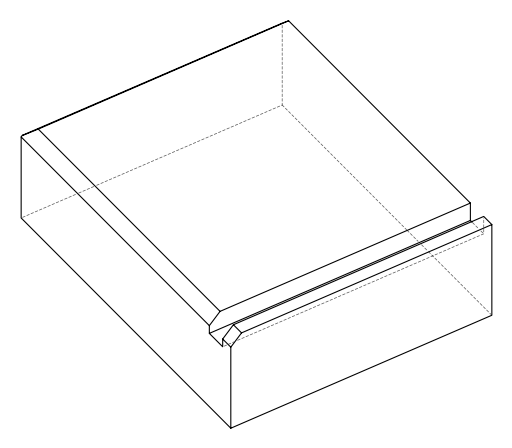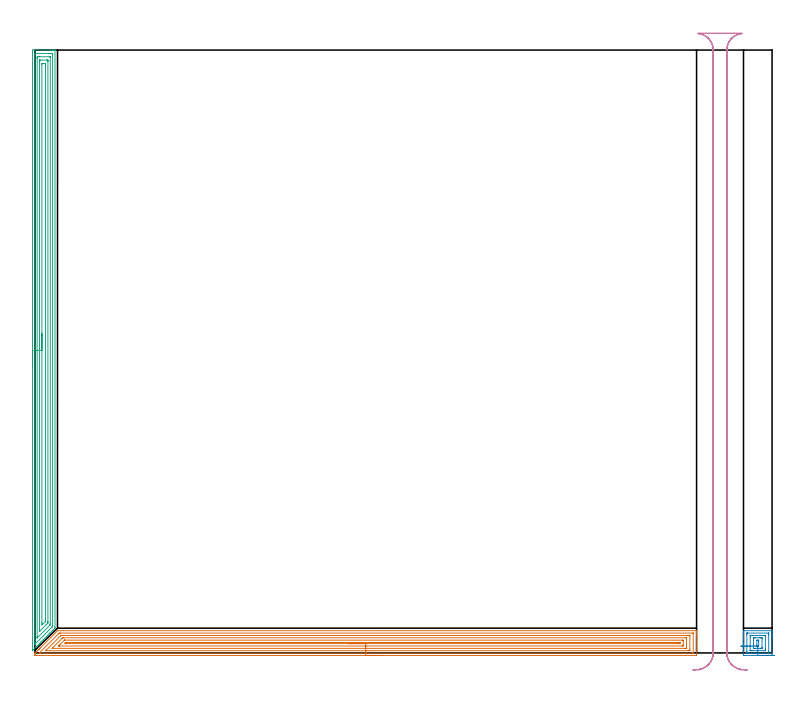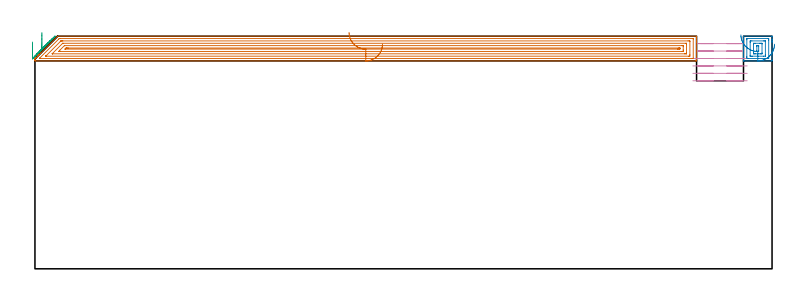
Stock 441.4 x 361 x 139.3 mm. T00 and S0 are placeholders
(PLAN: 4 operations, 1 tool changes, 44.2 min)
(1 AREA_MILL | FG_CHAMFER_SURFACE | UGT0205_001 | 18.93 min | 44178 mm3)
(2 AREA_MILL_1 | FG_CHAMFER_SURFACE_1 | UGT0205_001 | 1.04 min | 2653 mm3)
(3 AREA_MILL_2 | FG_CHAMFER_SURFACE_2 | UGT0205_001 | 14.41 min | 31934 mm3)
(4 MILL_RECTANGULAR_SLOT | SLOT_RECTANGULAR | UGT0201_136 | Follow Part, ap 5, ae 75% | 9.83 min | 269297 mm3)
(TOOL UGT0205_001 | Chamfer Mill 20 x 3 x 45 deg. | D20 FL50 Z2)
(TOOL UGT0201_136 | Carbide End Mill 20.0 | D20 FL30 Z4)
(OP 1 AREA_MILL)
G17 G21 G94 G90
T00 M6
G54
G17 G0 G90 X208.1 Y-1.5 S1061 M3
G43 Z149.3 H0
Z134.5
G94 G1 X208.062 Z133.628 F250.
X207.948 Z132.764
X207.759 Z131.912
X207.497 Z131.08
X207.163 Z130.274
X206.76 Z129.5
X206.292 Z128.764
X205.76 Z128.072
X205.171 Z127.429
X204.528 Z126.84
X203.836 Z126.308
X203.1 Z125.84
X202.326 Z125.437
X201.52 Z125.103
X200.688 Z124.841
X199.836 Z124.652
X198.972 Z124.538
X198.1 Z124.5
X0.174
X0.048 Y-1.496 Z124.504
X0.01 Y-1.493 Z124.506
X0. Y-1.307 Z124.693
Y-0.535 Z125.465
X0.003 Y-0.237 Z125.762
X0.005 Y-0.207 Z125.792
X0.025 Y-0.174 Z125.825
X0.188 Y-0.011 Z125.988
X0.253 Y0.055 Z126.051
X0.323 Y0.124 Z126.123
X0.475 Y0.276 Z126.275
X0.546 Y0.347 Z126.343
X0.621 Y0.421 Z126.421
X0.762 Y0.562 Z126.562
X0.838 Y0.639 Z126.636
X1.448 Y1.248 Z127.247
X1.515 Y1.315 Z127.314
X1.714 Y1.516 Z127.512
X2.277 Y2.077 Z128.077
X2.408 Y2.209 Z128.207
X2.591 Y2.393 Z128.389
X3.108 Y2.908 Z128.907
X3.468 Y3.27 Z129.266
X13.501 Y13.3 Z139.299
X396.026 Z139.3
X396.19 Y13.298 Z139.289
X396.198 Y13.151 Z139.144
X396.2 Y12.999 Z138.998
Y12.722 Z138.721
Y12.037 Z138.032
Y10.819 Z136.815
Y10.284 Z136.278
Y9.674 Z135.67
Y-0.847 Z125.151
X396.197 Y-1.114 Z124.883
X396.19 Y-1.493 Z124.505
X395.969 Y-1.497 Z124.502
X395.579 Y-1.5 Z124.5
X198.1
Y-0.086 Z125.914
X3.302
X3.146 Y-0.085 Z125.915
X2.712 Y-0.079 Z125.921
X2.591 Y-0.07 Z125.93
X2.668 Y0.014 Z126.014
X2.766 Y0.115 Z126.115
X2.853 Y0.203 Z126.203
X14.025 Y11.374 Z137.374
X14.365 Y11.703 Z137.703
X14.554 Y11.879 Z137.879
X14.918 Y11.884 Z137.884
X15.073 Y11.885 Z137.885
X393.947
X394.147 Y11.881 Z137.881
X394.189 Y11.879 Z137.879
X394.195 Y11.851 Z137.851
X394.198 Y11.818 Z137.818
X394.2 Y11.637 Z137.637
X394.199 Y0.105 Z126.105
X394.195 Y-0.001 Z125.999
X394.19 Y-0.068 Z125.932
X394.159 Y-0.079 Z125.921
X393.792 Y-0.084 Z125.916
X393.637 Y-0.085 Z125.915
X198.1 Y-0.086 Z125.914
Y1.328 Z127.328
X6.685 Y1.329 Z127.329
X6.557 Y1.331 Z127.331
X6.457 Y1.335 Z127.335
X6.448 Y1.336 Z127.336
X6.458 Y1.352 Z127.352
X6.49 Y1.388 Z127.388
X6.616 Y1.516 Z127.516
X6.744 Y1.645 Z127.645
X15.153 Y10.054 Z136.054
X15.385 Y10.284 Z136.284
X15.529 Y10.422 Z136.422
X15.57 Y10.459 Z136.459
X15.627 Y10.465 Z136.465
X15.812 Y10.468 Z136.468
X16.514 Y10.471 Z136.471
X16.705 Y10.472 Z136.472
X391.111 Y10.471 Z136.471
X391.814 Y10.47 Z136.47
X392.005 Y10.468 Z136.468
X392.186 Y10.465 Z136.465
X392.193 Y10.284 Z136.284
X392.199 Y10.094 Z136.094
Y2.202 Z128.202
X392.192 Y1.516 Z127.516
X392.189 Y1.335 Z127.335
X392.005 Y1.333 Z127.333
X391.302 Y1.329 Z127.329
X198.1 Y1.328 Z127.328
Y2.743 Z128.743
X10.616
X10.45 Y2.745 Z128.745
X10.366 Y2.747 Z128.747
X10.322 Y2.749 Z128.749
X10.346 Y2.785 Z128.785
X10.375 Y2.823 Z128.823
X10.398 Y2.848 Z128.848
X10.45 Y2.902 Z128.902
X16.39 Y8.84 Z134.84
X16.496 Y8.944 Z134.944
X16.584 Y9.026 Z135.026
X16.61 Y9.05 Z135.05
X16.639 Y9.052 Z135.052
X16.705 Y9.054 Z135.054
X17.062 Y9.057 Z135.057
X389.681
X390.057 Y9.055 Z135.055
X390.123 Y9.054 Z135.054
X390.187 Y9.051 Z135.051
X390.2 Y8.53 Z134.53
Y3.27 Z129.27
X390.19 Y2.84 Z128.84
X390.174 Y2.749 Z128.749
X390.04 Y2.747 Z128.747
X389.859 Y2.744 Z128.744
X389.324 Y2.743 Z128.743
X388.967
X198.1
Y4.157 Z130.157
X14.918
X14.484 Y4.159 Z130.159
X14.273 Y4.162 Z130.162
X14.182 Y4.163 Z130.163
X14.201 Y4.191 Z130.191
X14.918 Y4.92 Z130.92
X17.599 Y7.599 Z133.599
X17.629 Y7.624 Z133.624
X17.644 Y7.634 Z133.634
X17.666 Y7.638 Z133.638
X17.72 Y7.641 Z133.641
X17.83 Y7.642 Z133.642
X387.537 Y7.643 Z133.643
X387.98 Y7.639 Z133.639
X388.187 Y7.636 Z133.636
X388.19 Y7.517 Z133.517
X388.199 Y7.004 Z133.004
Y5.023 Z131.023
X388.196 Y4.377 Z130.377
X388.189 Y4.164 Z130.164
X387.978 Y4.161 Z130.161
X387.526 Y4.157 Z130.157
X198.1
Y5.571 Z131.571
X18.157 Y5.572 Z131.572
X18.062 Y5.573 Z131.573
X18.035 Y5.575 Z131.575
X18.057 Y5.602 Z131.602
X18.142 Y5.692 Z131.692
X18.419 Y5.972 Z131.972
X18.492 Y6.044 Z132.044
X18.647 Y6.19 Z132.19
X18.675 Y6.216 Z132.216
X18.704 Y6.222 Z132.222
X18.772 Y6.224 Z132.224
X19.052 Y6.228 Z132.228
X19.386 Y6.229 Z132.229
X19.944
X385.415
X385.75 Y6.228 Z132.228
X386.085 Y6.224 Z132.224
X386.178 Y6.222 Z132.222
X386.191 Y6.218 Z132.218
X386.194 Y6.202 Z132.202
X386.197 Y6.165 Z132.165
X386.199 Y6.047 Z132.047
X386.197 Y5.9 Z131.9
X386.191 Y5.679 Z131.679
X386.187 Y5.578 Z131.578
X386.081 Y5.575 Z131.575
X385.75 Y5.573 Z131.573
X385.191 Y5.571 Z131.571
X384.856
X198.1
X197.228 Z131.609
X196.364 Z131.723
X195.512 Z131.912
X194.68 Z132.174
X193.874 Z132.508
X193.1 Z132.911
X192.364 Z133.38
X191.672 Z133.911
X191.029 Z134.5
X190.44 Z135.143
X189.908 Z135.835
X189.44 Z136.571
X189.037 Z137.345
X188.703 Z138.151
X188.441 Z138.983
X188.252 Z139.835
X188.138 Z140.7
X188.1 Z141.571
G0 Z149.3
M5
M2
(OP 2 AREA_MILL_1)
G17 G21 G94 G90
T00 M6
G54
G17 G0 G90 X442.85 Y-1.5 S1061 M3
G43 Z149.3 H0
Z134.5
G94 G1 X442.812 Z133.628 F250.
X442.698 Z132.763
X442.509 Z131.912
X442.247 Z131.08
X441.913 Z130.274
X441.51 Z129.5
X441.042 Z128.764
X440.51 Z128.072
X439.921 Z127.429
X439.278 Z126.839
X438.586 Z126.308
X437.85 Z125.84
X437.076 Z125.437
X436.27 Z125.103
X435.438 Z124.841
X434.586 Z124.652
X433.722 Z124.538
X432.85 Z124.5
X424.852
X424.348 Y-1.494 Z124.503
X424.31 Y-1.491 Z124.505
X424.3 Y-1.446 Z124.55
Y9.407 Z135.401
Y10.071 Z136.069
Y10.284 Z136.281
Y10.948 Z136.945
Y11.161 Z137.157
Y11.586 Z137.585
Y13.113 Z139.112
X424.303 Y13.209 Z139.202
X424.31 Y13.297 Z139.289
X424.408 Y13.3 Z139.3
X441.292
X441.39 Y13.297 Z139.289
X441.397 Y13.209 Z139.202
X441.4 Y13.113 Z139.111
Y11.586 Z137.585
Y11.161 Z137.157
Y10.948 Z136.945
Y10.284 Z136.281
Y10.071 Z136.069
Y9.407 Z135.401
Y-1.114 Z124.882
X441.396 Y-1.45 Z124.546
X441.39 Y-1.492 Z124.505
X441.347 Y-1.498 Z124.498
X440.848 Y-1.5 Z124.5
X432.85
Y-0.086 Z125.914
X427.364
X426.629 Y-0.084 Z125.916
X426.473 Y-0.083 Z125.917
X426.323 Y-0.079 Z125.921
X426.31 Y-0.031 Z125.969
X426.304 Y0.084 Z126.084
X426.301 Y0.639 Z126.639
X426.3 Y0.964 Z126.964
X426.301 Y11.161 Z137.161
X426.302 Y11.483 Z137.483
X426.31 Y11.81 Z137.81
X426.317 Y11.879 Z137.879
X426.355 Y11.881 Z137.881
X426.446 Y11.884 Z137.884
X426.629 Y11.885 Z137.885
X426.783 Y11.886 Z137.886
X439.071 Y11.885 Z137.885
X439.254 Y11.884 Z137.884
X439.345 Y11.881 Z137.881
X439.383 Y11.879 Z137.879
X439.39 Y11.81 Z137.81
X439.398 Y11.483 Z137.483
X439.399 Y11.161 Z137.161
X439.4 Y10.836 Z136.836
X439.399 Y0.639 Z126.639
X439.398 Y0.317 Z126.317
X439.39 Y-0.01 Z125.99
X439.383 Y-0.079 Z125.921
X439.345 Y-0.081 Z125.919
X439.254 Y-0.084 Z125.916
X439.071 Y-0.085 Z125.915
X438.917 Y-0.086 Z125.914
X432.85
Y1.328 Z127.328
X429.486
X429.295 Y1.329 Z127.329
X428.595 Y1.33 Z127.33
X428.407 Y1.333 Z127.333
X428.346 Y1.335 Z127.335
X428.31 Y1.345 Z127.345
X428.306 Y1.411 Z127.411
X428.302 Y1.516 Z127.516
X428.3 Y1.621 Z127.621
Y9.512 Z135.512
X428.304 Y10.284 Z136.284
X428.307 Y10.382 Z136.382
X428.321 Y10.464 Z136.464
X429.295 Y10.471 Z136.471
X436.405
X437.105 Y10.47 Z136.47
X437.293 Y10.467 Z136.467
X437.354 Y10.465 Z136.465
X437.39 Y10.455 Z136.455
X437.394 Y10.389 Z136.389
X437.398 Y10.284 Z136.284
X437.4 Y10.179 Z136.179
Y2.288 Z128.288
X437.396 Y1.516 Z127.516
X437.393 Y1.418 Z127.418
X437.379 Y1.335 Z127.335
X436.405 Y1.329 Z127.329
X432.85 Y1.328 Z127.328
Y2.743 Z128.743
X431.607
X431.073
X430.717 Y2.744 Z128.744
X430.389 Y2.748 Z128.748
X430.319 Y2.749 Z128.749
X430.31 Y2.874 Z128.874
X430.301 Y3.154 Z129.154
X430.3 Y8.53 Z134.53
X430.304 Y8.911 Z134.911
X430.307 Y9.006 Z135.006
X430.31 Y9.048 Z135.048
X430.361 Y9.05 Z135.05
X430.542 Y9.054 Z135.054
X431.073 Y9.057 Z135.057
X431.427
X434.093
X434.627
X434.983 Y9.056 Z135.056
X435.311 Y9.052 Z135.052
X435.38 Y9.051 Z135.051
X435.39 Y8.926 Z134.926
X435.399 Y8.646 Z134.646
X435.4 Y3.27 Z129.27
X435.396 Y2.889 Z128.889
X435.393 Y2.794 Z128.794
X435.39 Y2.752 Z128.752
X435.339 Y2.75 Z128.75
X435.158 Y2.746 Z128.746
X434.627 Y2.743 Z128.743
X434.273
X432.85
Y4.157 Z130.157
X432.314 Y4.164 Z130.164
X432.307 Y4.23 Z130.23
X432.304 Y4.3 Z130.3
X432.3 Y4.689 Z130.689
X432.301 Y7.318 Z133.318
X432.306 Y7.5 Z133.5
X432.311 Y7.636 Z133.636
X432.861 Y7.643 Z133.643
X433.288 Y7.638 Z133.638
X433.386 Y7.636 Z133.636
X433.393 Y7.57 Z133.57
X433.396 Y7.5 Z133.5
X433.4 Y7.111 Z133.111
X433.399 Y4.482 Z130.482
X433.394 Y4.3 Z130.3
X433.389 Y4.164 Z130.164
X433.289 Y4.162 Z130.162
X432.85 Y4.157 Z130.157
X431.978 Y4.147 Z130.185
X431.112 Y4.138 Z130.29
X430.258 Y4.128 Z130.469
X429.424 Y4.119 Z130.722
X428.614 Y4.11 Z131.047
X427.836 Y4.102 Z131.442
X427.095 Y4.094 Z131.902
X426.397 Y4.086 Z132.426
X425.748 Y4.079 Z133.008
X425.151 Y4.072 Z133.645
X424.613 Y4.066 Z134.331
X424.136 Y4.061 Z135.062
X423.725 Y4.057 Z135.831
X423.382 Y4.053 Z136.633
X423.111 Y4.05 Z137.462
X422.912 Y4.048 Z138.312
X422.789 Y4.046 Z139.175
X422.741 Z140.047
G0 Z149.3
M5
M2
(OP 3 AREA_MILL_2)
G17 G21 G94 G90
T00 M6
G54
G17 G0 G90 X-1.5 Y171.15 S1061 M3
G43 Z149.3 H0
Z135.8
G94 G1 Y171.188 Z134.928 F250.
Y171.302 Z134.063
Y171.491 Z133.212
Y171.753 Z132.38
Y172.087 Z131.574
Y172.49 Z130.8
Y172.958 Z130.064
Y173.489 Z129.372
Y174.079 Z128.729
Y174.722 Z128.14
Y175.414 Z127.608
Y176.15 Z127.14
Y176.924 Z126.737
Y177.73 Z126.403
Y178.562 Z126.141
Y179.413 Z125.952
Y180.278 Z125.838
Y181.15 Z125.8
Y360.374
X-1.497 Y360.731 Z125.802
X-1.492 Y360.99 Z125.806
X-1.229 Y361. Z126.068
X8.8 Z136.095
X10.221 Z137.517
X10.575 Z137.87
X11.285 Z138.584
X11.571 Z138.87
X11.964 Y360.994 Z139.255
X11.997 Y360.99 Z139.288
X12. Y360.821 Z139.3
Y15.334
X12.001 Y14.805 Z139.282
X11.914 Y14.713 Z139.213
X11.116 Y13.915 Z138.415
X10.871 Y13.67 Z138.168
X10.747 Y13.546 Z138.045
X10.241 Y13.04 Z137.54
X9.984 Y12.782 Z137.28
X9.854 Y12.652 Z137.151
X9.366 Y12.165 Z136.665
X9.096 Y11.894 Z136.392
X8.491 Y11.291 Z135.79
X8.209 Y11.006 Z135.504
X7.619 Y10.419 Z134.919
X7.321 Y10.119 Z134.616
X6.729 Y9.529 Z134.029
X6.433 Y9.231 Z133.729
X5.83 Y8.63 Z133.13
X5.546 Y8.343 Z132.841
X4.936 Y7.736 Z132.236
X4.658 Y7.456 Z131.953
X3.966 Y6.766 Z131.266
X3.597 Y6.395 Z130.893
X3.053 Y5.852 Z130.352
X2.703 Y5.501 Z129.999
X2.139 Y4.939 Z129.439
X1.809 Y4.607 Z129.105
X1.226 Y4.026 Z128.526
X0.516 Y3.316 Z127.816
X-1.32 Y1.478 Z125.977
X-1.407 Y1.394 Z125.891
X-1.491 Y1.313 Z125.805
X-1.498 Y1.432 Z125.801
X-1.5 Y1.478 Z125.8
Y181.15
X-0.086 Z127.214
Y358.597
X-0.075 Y358.99 Z127.225
X0.403 Y358.999 Z127.703
X9.688 Y359. Z136.988
X10.166 Y358.999 Z137.466
X10.575 Y358.99 Z137.875
X10.586 Y358.587 Z137.886
Y358.576
Y16.217
X10.575 Y15.837 Z137.875
X10.329 Y15.582 Z137.629
X10.084 Y15.334 Z137.384
X9.885 Y15.135 Z137.185
X0.251 Y5.501 Z127.551
X0.086 Y5.339 Z127.386
X-0.075 Y5.186 Z127.225
X-0.086 Y5.501 Z127.214
Y5.511
Y181.15
X1.328 Z128.628
X1.329 Y355.905 Z128.629
X1.33 Y356.278 Z128.63
X1.333 Y356.799 Z128.633
X1.335 Y356.976 Z128.635
X1.508 Y356.992 Z128.808
X1.7 Y356.996 Z129.
X2.388 Y357. Z129.688
X2.587 Z129.887
X8.8 Y356.999 Z136.1
X9. Y356.995 Z136.3
X9.132 Y356.99 Z136.432
X9.166 Y356.986 Z136.466
X9.167 Y356.968 Z136.467
X9.169 Y356.923 Z136.469
X9.171 Y356.799 Z136.471
Y17.642
X9.169 Y17.122 Z136.469
X9.166 Y16.935 Z136.466
X9.165 Y16.891 Z136.465
X9.15 Y16.861 Z136.45
X9.106 Y16.814 Z136.406
X8.8 Y16.5 Z136.1
X1.377 Y9.077 Z128.677
X1.359 Y9.062 Z128.659
X1.344 Y9.053 Z128.644
X1.334 Y9.05 Z128.634
X1.332 Y9.061 Z128.632
X1.33 Y9.077 Z128.63
X1.329 Y9.117 Z128.629
X1.328 Y9.45 Z128.628
Y181.15
X2.743 Z130.043
Y354.117
X2.745 Y354.852 Z130.045
X2.748 Y354.959 Z130.048
X2.749 Y354.984 Z130.049
X2.764 Y354.99 Z130.064
X2.818 Y354.993 Z130.118
X3.037 Y354.998 Z130.337
X3.475 Y355. Z130.775
X7.025 Z134.325
X7.467 Y354.998 Z134.767
X7.682 Y354.994 Z134.982
X7.735 Y354.99 Z135.035
X7.751 Y354.986 Z135.051
X7.752 Y354.969 Z135.052
X7.754 Y354.898 Z135.054
X7.757 Y354.274 Z135.057
Y354.117
Y18.909
X7.755 Y18.174 Z135.055
X7.753 Y18.015 Z135.053
X7.75 Y17.928 Z135.05
X7.693 Y17.854 Z134.993
X7.583 Y17.738 Z134.883
X7.443 Y17.594 Z134.743
X7.025 Y17.174 Z134.325
X2.919 Y13.068 Z130.219
X2.84 Y12.992 Z130.14
X2.77 Y12.927 Z130.07
X2.753 Y12.913 Z130.053
X2.75 Y12.928 Z130.05
X2.747 Y12.993 Z130.047
X2.743 Y13.389 Z130.043
Y13.546
Y181.15
X4.157 Z131.457
Y352.536
X4.158 Y352.744 Z131.458
X4.161 Y352.881 Z131.461
X4.164 Y352.983 Z131.464
X4.197 Y352.99 Z131.497
X4.362 Y352.995 Z131.662
X4.585 Y352.999 Z131.885
X6.233 Z133.533
X6.291 Y352.997 Z133.591
X6.323 Y352.994 Z133.623
X6.335 Y352.991 Z133.635
X6.336 Y352.95 Z133.636
X6.341 Y352.536 Z133.641
X6.343 Y352.329 Z133.643
Y352.123
X6.342 Y19.253 Z133.642
X6.341 Y19.081 Z133.641
X6.338 Y18.996 Z133.638
X6.336 Y18.957 Z133.636
X6.302 Y18.909 Z133.602
X6.223 Y18.824 Z133.523
X6.138 Y18.736 Z133.438
X4.442 Y17.041 Z131.742
X4.362 Y16.965 Z131.662
X4.279 Y16.889 Z131.579
X4.164 Y16.794 Z131.464
X4.161 Y16.915 Z131.461
X4.158 Y17.122 Z131.458
X4.157 Y17.328 Z131.457
Y18.015
Y181.15
Y182.021 Z131.495
Y182.886 Z131.609
Y183.738 Z131.798
Y184.57 Z132.06
Y185.376 Z132.394
Y186.15 Z132.797
Y186.886 Z133.265
Y187.578 Z133.796
Y188.221 Z134.386
Y188.81 Z135.029
Y189.341 Z135.721
Y189.81 Z136.457
Y190.213 Z137.231
Y190.547 Z138.037
Y190.809 Z138.869
Y190.998 Z139.72
Y191.112 Z140.585
Y191.15 Z141.457
G0 Z149.3
M5
M2
(OP 4 MILL_RECTANGULAR_SLOT)
G17 G21 G94 G90
T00 M6
G54
G17 G0 G90 X421.898 Y-10.16 S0 M3
G43 Z149.3 H0
Z134.85
G94 G1 X419.3 Y-8.66 F250.
G2 X414.3 Y0. R10. F500.
G1 Y361.
G2 X423.526 Y370.97 R10.
G1 Y371.
X396.974
Y370.97
G2 X406.2 Y361. R10.
G1 Y0.
G2 X401.2 Y-8.66 R10.
G1 X398.602 Y-10.16 F250.
G0 X423.412 Y-10.402 Z130.4
G1 X420.622 Y-9.299
G2 X414.3 Y0. R10. F500.
G1 Y361.
G2 X423.526 Y370.97 R10.
G1 Y371.
X396.974
Y370.97
G2 X406.2 Y361. R10.
G1 Y0.
G2 X399.862 Y-9.305 R10.
G1 X397.07 Y-10.404 F250.
G0 X425.822 Y-10.329 Z125.95
G1 X422.854 Y-9.895
G2 X414.3 Y0. R10. F500.
G1 Y361.
G2 X423.526 Y370.97 R10.
G1 Y371.
X396.974
Y370.97
G2 X406.2 Y361. R10.
G1 Y0.
G2 X397.631 Y-9.897 R10.
G1 X394.662 Y-10.326 F250.
G0 X426.517 Y-10.202 Z121.5
G1 X423.526 Y-9.97
G2 X414.3 Y0. R10. F500.
G1 Y361.
G2 X423.526 Y370.97 R10.
G1 Y371.
X396.974
Y370.97
G2 X406.2 Y361. R10.
G1 Y0.
G2 X396.974 Y-9.97 R10.
G1 X393.983 Y-10.202 F250.
G0 X426.517 Z117.05
G1 X423.526 Y-9.97
G2 X414.3 Y0. R10. F500.
G1 Y361.
G2 X423.526 Y370.97 R10.
G1 Y371.
X396.974
Y370.97
G2 X406.2 Y361. R10.
G1 Y0.
G2 X396.974 Y-9.97 R10.
G1 X393.983 Y-10.202 F250.
G0 X426.517 Z112.6
G1 X423.526 Y-9.97
G2 X414.3 Y0. R10. F500.
G1 Y361.
G2 X423.526 Y370.97 R10.
G1 Y371.
X396.974
Y370.97
G2 X406.2 Y361. R10.
G1 Y0.
G2 X396.974 Y-9.97 R10.
G1 X393.983 Y-10.202 F250.
G0 Z149.3
M5
M2
